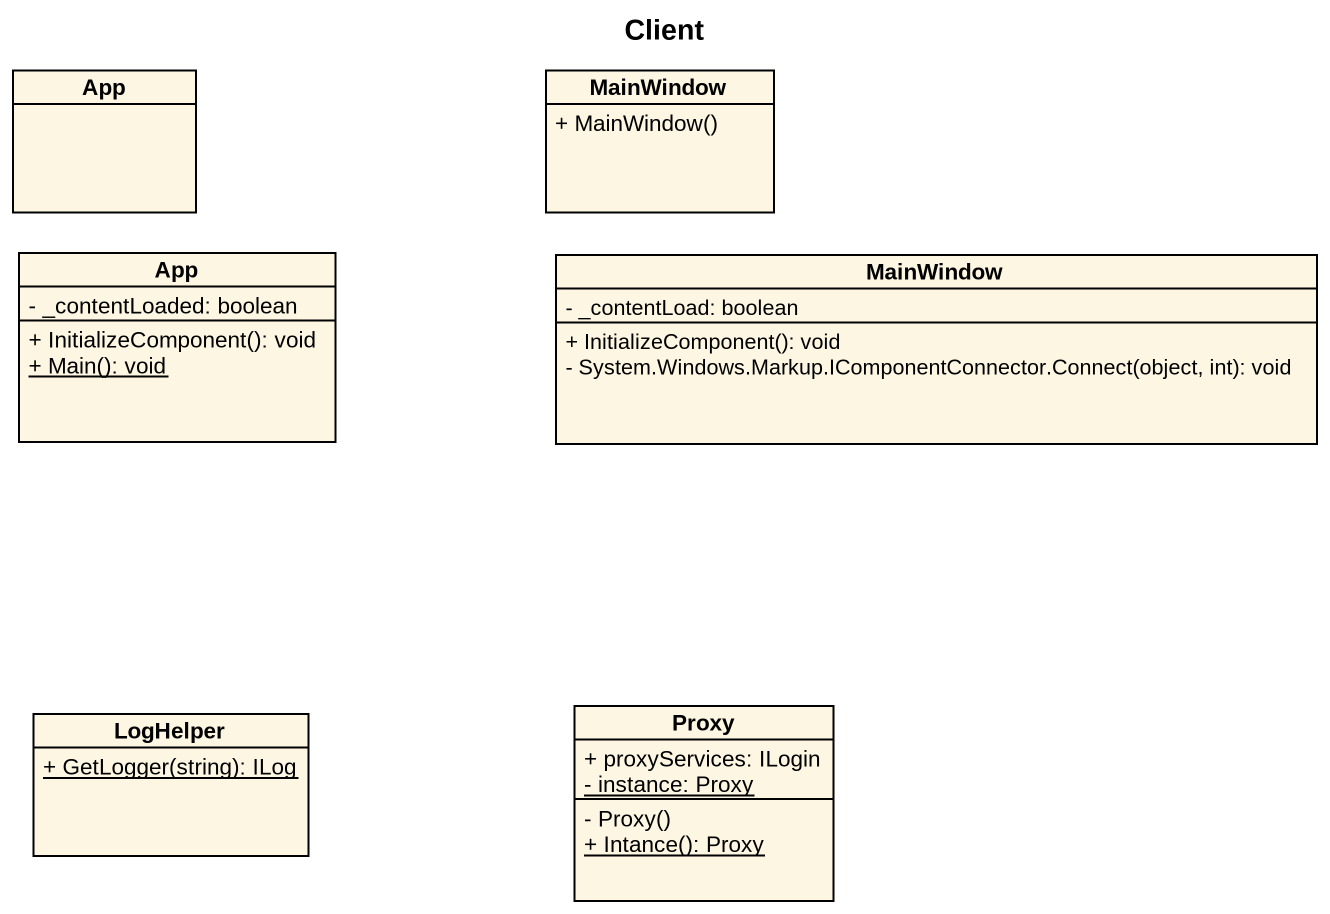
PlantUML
@startuml
title Client
hide circle
hide empty members
skinparam classAttributeIconSize 0
class App
class MainWindow {
  + MainWindow()
}
class "App" as App_2 {
  - _contentLoaded: boolean
  + InitializeComponent(): void
  {static} + Main(): void
}
class "MainWindow" as MainWindow_2 {
  - _contentLoad: boolean
  + InitializeComponent(): void
  - System.Windows.Markup.IComponentConnector.Connect(object, int): void
}
class Proxy {
  + proxyServices: ILogin
  {static} - instance: Proxy
  - Proxy()
  {static} + Intance(): Proxy
}
class LogHelper {
  {static} + GetLogger(string): ILog
}
@enduml
